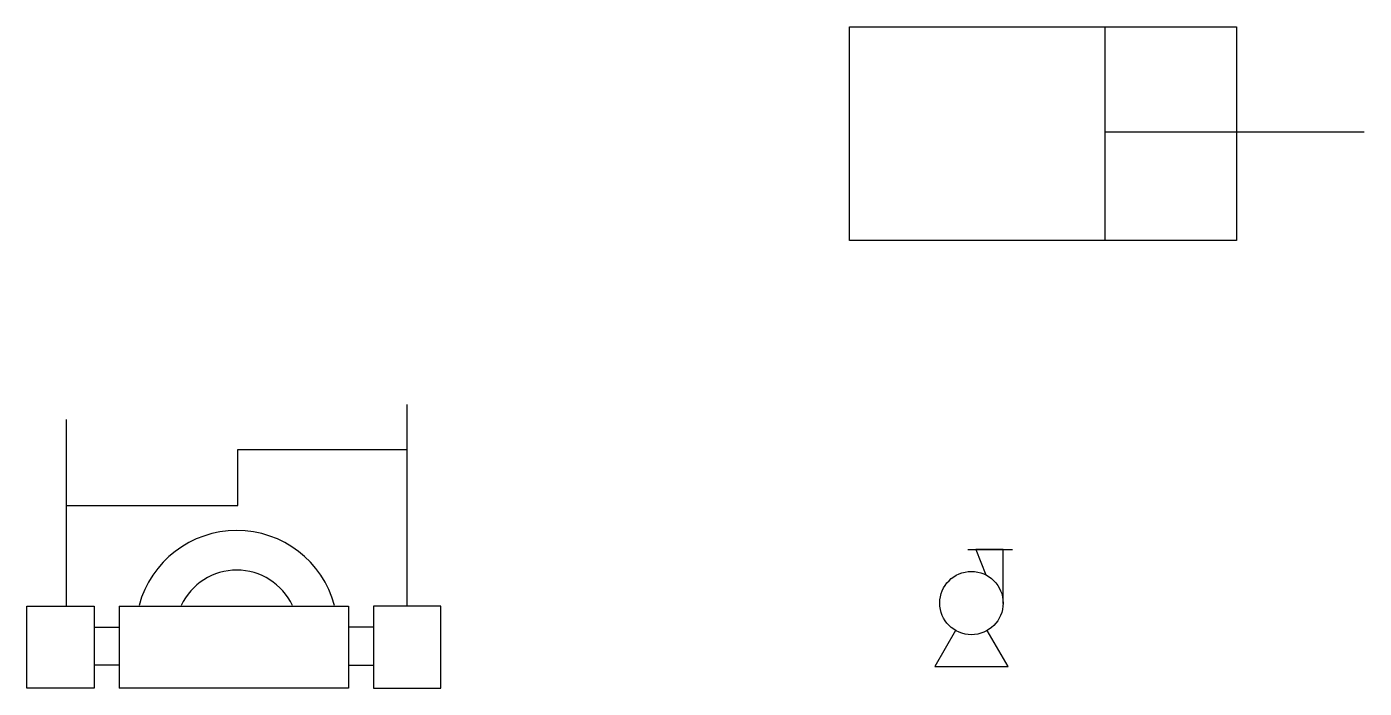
# Model space of a CAD drawing. Header units: inches. Extents: x 23 to 162, y 1 to 70.
import ezdxf

# ---------------------------------------------------------------- set-up
doc = ezdxf.new("R2010")
doc.units = ezdxf.units.IN
doc.header["$MEASUREMENT"] = 0
doc.layers.add('主流程', color=7, linetype='Continuous')

msp = doc.modelspace()

# ---------------------------------------------------------------- linework, layer by layer
for p, q in [((135.12, 69.88), (135.12, 47.61)), ((135.12, 58.94), (162.12, 58.94))]:
    msp.add_line(p, q)
msp.add_lwpolyline([(108.52, 69.88), (148.82, 69.88), (148.82, 47.61), (108.52, 47.61)], close=True)
msp.add_lwpolyline([(119.56, 6.95), (117.39, 3.21), (125.02, 3.21), (122.86, 6.95)])
msp.add_circle((121.21, 9.81), 3.3)
at = {"layer": '主流程'}
for p, q in [((62.44, 9.47), (62.44, 30.49)), ((26.94, 28.95), (26.94, 9.47)), ((44.83, 25.82), (62.44, 25.82)), ((44.83, 25.82), (44.83, 25.82)), ((44.83, 19.98), (44.83, 25.82)), ((26.94, 19.98), (44.83, 19.98)), ((120.83, 15.38), (125.49, 15.38)), ((124.51, 15.38), (121.67, 15.38)), ((121.67, 15.38), (122.71, 12.75)), ((124.51, 9.77), (124.51, 15.38)), ((29.85, 9.47), (29.85, 0.93)), ((32.45, 9.47), (32.45, 0.93)), ((58.93, 9.47), (58.93, 0.93)), ((29.85, 7.29), (32.45, 7.29)), ((32.45, 7.29), (32.45, 3.32)), ((58.93, 7.29), (56.33, 7.29)), ((32.45, 3.32), (29.85, 3.32)), ((56.33, 3.32), (58.93, 3.32))]:
    msp.add_line(p, q, dxfattribs=at)
for points in [[(29.85, 0.93), (22.83, 0.93), (22.83, 9.47), (29.85, 9.47)], [(32.45, 9.47), (56.33, 9.47), (56.33, 0.93), (32.45, 0.93)], [(58.93, 0.93), (65.95, 0.93), (65.95, 9.47), (58.93, 9.47)]]:
    msp.add_lwpolyline(points, dxfattribs=at)
for radius, start, end in [(10.54, 15.0707, 164.9293), (6.41, 25.2874, 154.7126)]:
    msp.add_arc((44.71, 6.83), radius, start, end, dxfattribs=at)

doc.saveas('drawing.dxf')
